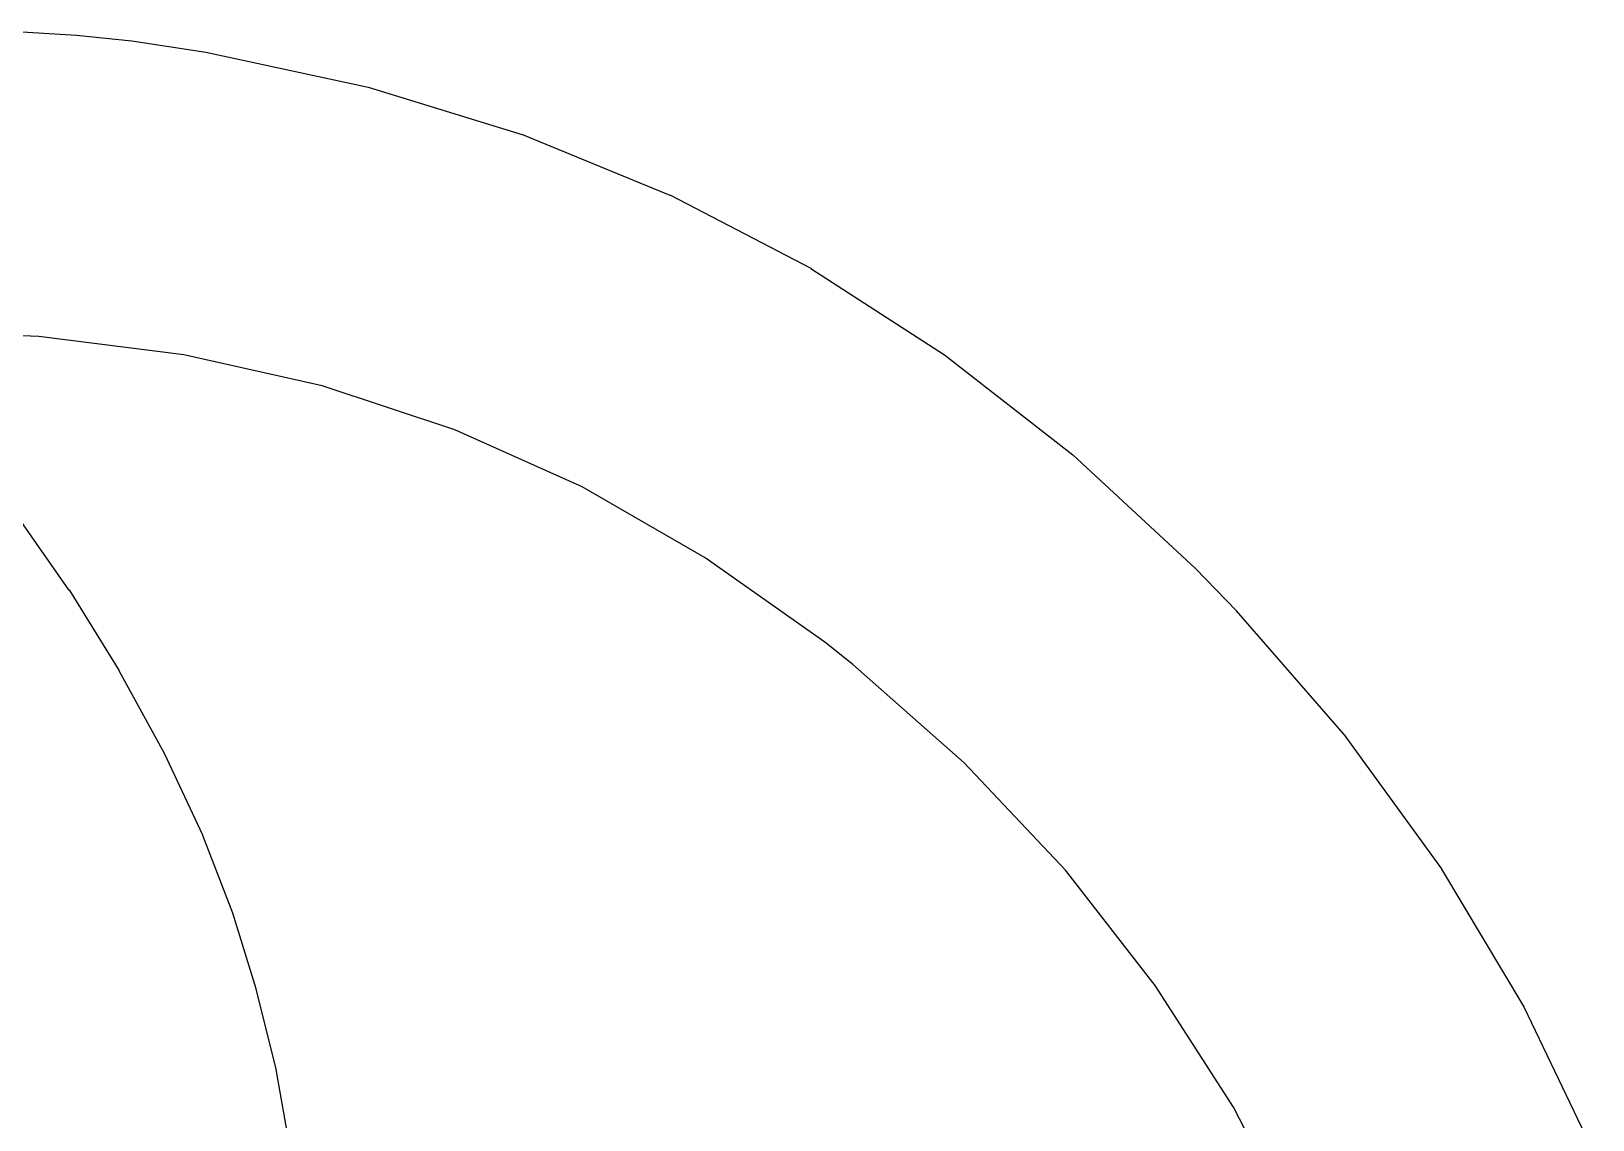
# Model space of a CAD drawing. Extents: x 99.9 to 130.1, y -164.7 to -96.1.
# Drawn here: x 115.312 to 118.649, y -98.384 to -96.058 of the extents above; entities that cross this region are included whole.
import ezdxf

# ---------------------------------------------------------------- set-up
doc = ezdxf.new("R2010")
doc.units = 0
doc.layers.add('BLACK', color=7, linetype='CONTINUOUS')

msp = doc.modelspace()

# ---------------------------------------------------------------- linework, layer by layer
at = {"layer": 'BLACK', "linetype": 'CONTINUOUS'}
for p, q in [((115.269, -96.0584), (115.409, -96.0667)), ((115.409, -96.0667), (115.409, -96.0667)), ((115.409, -96.0667), (115.409, -96.0667)), ((115.409, -96.0667), (115.409, -96.0667)), ((115.409, -96.0667), (115.527, -96.0789)), ((115.527, -96.0789), (115.527, -96.0789)), ((115.527, -96.0789), (115.527, -96.0789)), ((115.527, -96.0789), (115.527, -96.0789)), ((115.527, -96.0789), (115.685, -96.1034)), ((115.685, -96.1034), (115.685, -96.1034)), ((115.685, -96.1034), (115.685, -96.1034)), ((115.685, -96.1034), (115.685, -96.1034)), ((115.685, -96.1034), (116.032, -96.1781)), ((116.032, -96.1781), (116.032, -96.1782)), ((116.032, -96.1782), (116.032, -96.1782)), ((116.032, -96.1782), (116.032, -96.1782)), ((116.032, -96.1782), (116.363, -96.2797)), ((116.363, -96.2797), (116.363, -96.2797)), ((116.363, -96.2797), (116.363, -96.2798)), ((116.363, -96.2798), (116.363, -96.2798)), ((116.363, -96.2798), (116.677, -96.4084)), ((116.677, -96.4084), (116.678, -96.4085)), ((116.678, -96.4085), (116.678, -96.4086)), ((116.678, -96.4086), (116.678, -96.4086)), ((116.678, -96.4086), (116.978, -96.565)), ((116.978, -96.565), (116.978, -96.565)), ((116.978, -96.565), (116.978, -96.5651)), ((116.978, -96.5651), (116.978, -96.5652)), ((116.978, -96.5652), (117.264, -96.7498)), ((115.328, -96.7106), (115, -96.6975)), ((115.638, -96.7499), (115.328, -96.7106)), ((115.934, -96.8162), (115.638, -96.7499)), ((117.264, -96.7498), (117.264, -96.7499)), ((117.264, -96.7499), (117.264, -96.75)), ((117.264, -96.75), (117.264, -96.7501)), ((117.264, -96.7501), (117.538, -96.9634)), ((116.217, -96.9101), (115.934, -96.8162)), ((116.489, -97.0322), (116.217, -96.9101)), ((117.538, -96.9634), (117.538, -96.9635)), ((117.538, -96.9635), (117.538, -96.9636)), ((117.538, -96.9636), (117.538, -96.9637)), ((117.538, -96.9637), (117.8, -97.2063)), ((116.752, -97.1833), (116.489, -97.0322)), ((115.28, -97.0914), (115.392, -97.2517)), ((117.008, -97.364), (116.752, -97.1833)), ((117.8, -97.2063), (117.8, -97.2063)), ((117.8, -97.2063), (117.8, -97.2064)), ((117.8, -97.2064), (117.8, -97.2065)), ((117.8, -97.2065), (117.887, -97.2964)), ((115.392, -97.2517), (115.393, -97.2518)), ((115.393, -97.2518), (115.393, -97.2519)), ((115.393, -97.2519), (115.393, -97.252)), ((115.393, -97.252), (115.499, -97.4238)), ((117.887, -97.2964), (117.887, -97.2964)), ((117.887, -97.2964), (117.887, -97.2965)), ((117.887, -97.2965), (117.887, -97.2966)), ((117.887, -97.2966), (118.121, -97.5662)), ((117.068, -97.4115), (117.008, -97.364)), ((115.499, -97.4238), (115.499, -97.4239)), ((115.499, -97.4239), (115.499, -97.424)), ((115.499, -97.424), (115.499, -97.4241)), ((115.499, -97.4241), (115.596, -97.6007)), ((117.306, -97.6217), (117.068, -97.4115)), ((118.121, -97.5662), (118.121, -97.5662)), ((118.121, -97.5662), (118.121, -97.5664)), ((118.121, -97.5664), (118.121, -97.5665)), ((118.121, -97.5665), (118.326, -97.8482)), ((115.596, -97.6007), (115.596, -97.6008)), ((115.596, -97.6008), (115.596, -97.6009)), ((115.596, -97.6009), (115.596, -97.601)), ((115.596, -97.601), (115.678, -97.7756)), ((117.522, -97.8512), (117.306, -97.6217)), ((115.678, -97.7756), (115.678, -97.7757)), ((115.678, -97.7757), (115.678, -97.7759)), ((115.678, -97.7759), (115.678, -97.776)), ((115.678, -97.776), (115.742, -97.9418)), ((117.714, -98.0973), (117.522, -97.8512)), ((118.326, -97.8482), (118.326, -97.8482)), ((118.326, -97.8482), (118.326, -97.8484)), ((118.326, -97.8484), (118.326, -97.8486)), ((118.326, -97.8486), (118.502, -98.1429)), ((115.742, -97.9418), (115.742, -97.9418)), ((115.742, -97.9418), (115.742, -97.942)), ((115.742, -97.942), (115.742, -97.9421)), ((115.742, -97.9421), (115.792, -98.1039)), ((115.792, -98.1039), (115.792, -98.104)), ((115.792, -98.104), (115.792, -98.1041)), ((115.792, -98.1041), (115.792, -98.1042)), ((115.792, -98.1042), (115.835, -98.2763)), ((117.881, -98.3575), (117.714, -98.0973)), ((118.502, -98.1429), (118.502, -98.1429)), ((118.502, -98.1429), (118.502, -98.1431)), ((118.502, -98.1431), (118.502, -98.1433)), ((118.502, -98.1433), (118.649, -98.4508)), ((115.835, -98.2763), (115.835, -98.2764)), ((115.835, -98.2764), (115.835, -98.2765)), ((115.835, -98.2765), (115.835, -98.2767)), ((115.835, -98.2767), (115.864, -98.4419)), ((118.022, -98.6294), (117.881, -98.3575))]:
    msp.add_line(p, q, dxfattribs=at)

doc.saveas('drawing.dxf')
